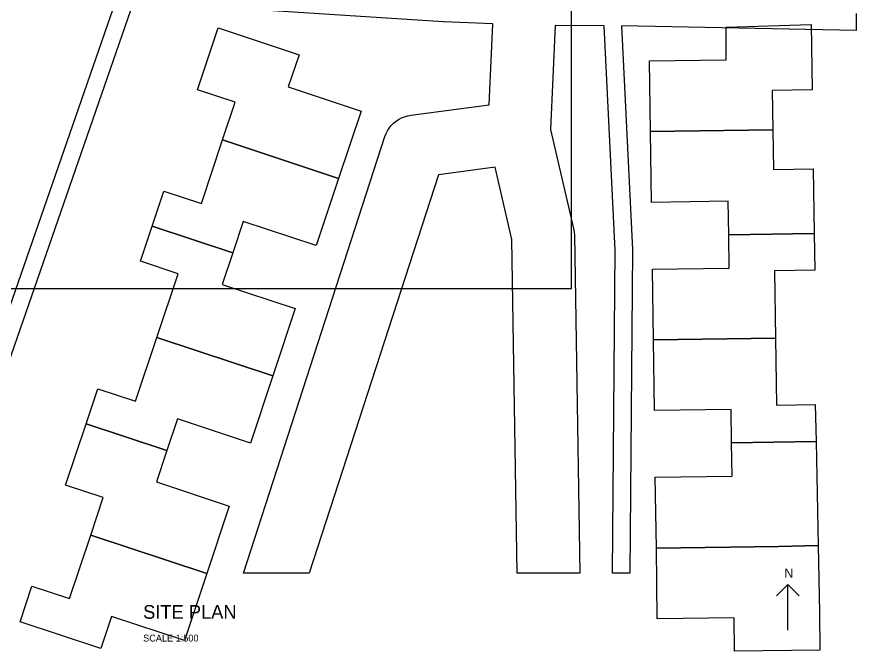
# Model space of a CAD drawing. Extents: x -2942 to 2655, y -2732 to 2337.
# Drawn here: x -439 to 2463, y -2291 to -97 of the extents above; entities that cross this region are included whole.
import ezdxf

# ---------------------------------------------------------------- set-up
doc = ezdxf.new("R2010")
doc.units = 0
for name, color, linetype in [('A-ANNO-SYMB', 7, 'Continuous'), ('A-ANNO-TTLB', 7, 'Continuous'), ('C-BLDG-EXST', 7, 'Continuous'), ('C-ROAD', 7, 'Continuous'), ('V-PROP-LINE', 7, 'Continuous')]:
    doc.layers.add(name, color=color, linetype=linetype)

msp = doc.modelspace()

# ---------------------------------------------------------------- linework, layer by layer
at = {"layer": 'A-ANNO-SYMB'}
for p in [(2187.41485, -2099.85372), (2226.78493, -2217.96396), (2266.15501, -2099.85372)]:
    msp.add_line(p, (2226.78493, -2060.48364), dxfattribs=at)
at = {"layer": 'C-BLDG-EXST'}
for points in [[(673.35297, -655.84165), (272.6311, -523.10661), (316.04713, -392.54756), (185.52937, -349.46307), (256.99054, -135.78142), (536.63293, -228.91354), (499.41919, -339.88874), (751.01643, -423.44654)], [(2174.84651, -488.29087), (1751.74246, -493.94843), (1748.50648, -249.80299), (2013.85663, -245.88622), (2013.04764, -133.60543), (2306.98225, -124.4663), (2310.4879, -349.46307), (2172.95885, -351.63906)], [(1751.74246, -493.94843), (2174.84651, -488.29087), (2177.00383, -625.37787), (2314.53287, -623.20189), (2317.49918, -846.45787), (2022.21624, -850.80984), (2020.59825, -735.04748), (1755.2481, -738.96425)], [(272.6311, -523.10661), (673.35297, -655.84165), (595.95918, -888.23677), (343.8226, -804.67898), (307.41786, -913.91339), (28.58447, -821.65165), (69.03419, -700.23173), (199.28228, -742.88102)], [(28.58447, -821.65165), (307.41786, -913.91339), (271.28278, -1022.7126), (523.68902, -1106.27039), (445.75589, -1339.10071), (44.76435, -1206.36567), (118.38284, -985.72087), (-11.86525, -942.63638)], [(2022.21624, -850.80984), (2317.49918, -846.45787), (2319.38683, -973.10016), (2181.0488, -975.27614), (2184.28477, -1208.10646), (1761.72005, -1213.76402), (1758.48408, -969.61858), (2023.83423, -966.13701)], [(-199.55194, -1504.47551), (-159.10222, -1383.49079), (-28.85413, -1426.57528), (44.76435, -1206.36567), (445.75589, -1339.10071), (368.3621, -1571.06063), (116.49519, -1487.50283), (79.82078, -1597.17244)], [(1761.72005, -1213.76402), (2184.28477, -1208.10646), (2187.52075, -1439.63118), (2321.54415, -1437.89039), (2324.2408, -1566.27346), (2032.19383, -1570.62543), (2030.57585, -1454.86307), (1765.2257, -1458.77984)], [(-199.55194, -1504.47551), (79.82078, -1597.17244), (43.6857, -1705.53646), (295.55261, -1789.09425), (217.61948, -2021.92457), (-183.10239, -1889.18953), (-139.95602, -1759.50087), (-270.47378, -1716.41638)], [(2032.19383, -1570.62543), (2324.2408, -1566.27346), (2331.25208, -1925.74606), (2194.8017, -1928.35724), (1771.96732, -1934.45), (1768.46167, -1689.43417), (2033.81182, -1685.9526)], [(-183.10239, -1889.18953), (217.61948, -2021.92457), (140.49535, -2253.44929), (-111.64122, -2170.32669), (-148.85496, -2281.73709), (-427.95802, -2189.47535), (-386.96897, -2066.31465), (-256.45121, -2108.96394)], [(2042.17143, -2290.87622), (2040.55344, -2175.11386), (1775.20329, -2178.59543), (1771.96732, -1934.45), (2194.8017, -1928.35724), (2331.25208, -1925.74606), (2335.83639, -2158.14118), (2337.45437, -2286.95945)]]:
    msp.add_lwpolyline(points, close=True, dxfattribs=at)
at = {"layer": 'C-ROAD'}
for points in [[(-783.62718, -2021.11356), (-95.50989, -39.51413), (-982.69635, 84.11349)], [(2463.0054, -85.88881), (2463.0054, -144.95542), (1651.18388, -128.93547), (1689.00938, -902.02567), (1689.04369, -903.70787), (1679.99123, -2021.11356), (1620.93417, -2021.11356), (1629.98369, -904.07104), (1592.01807, -128.11696), (1422.70663, -126.90685), (1406.45517, -487.43463), (1485.87437, -829.36096), (1487.87313, -840.64854), (1488.66726, -852.08419), (1507.80347, -2021.11356), (1291.23903, -2021.11356), (1272.34924, -867.13834), (1214.38287, -617.57363), (1018.70618, -643.29955), (571.75112, -2021.11356), (344.10742, -2021.11356), (833.83086, -511.45883), (837.78526, -501.10672), (842.77713, -491.21304), (848.75419, -481.88146), (855.65382, -473.20975), (863.40373, -465.28873), (871.92273, -458.20141), (881.12158, -452.02202), (890.9039, -446.81532), (901.16721, -442.63584), (911.80398, -439.52737), (922.70279, -437.52247), (1193.5549, -401.91312), (1206.19305, -121.54413), (1036.15481, -114.36466), (1035.52351, -114.33123), (-35.2918, -46.12684), (-721.1128, -2021.11356)]]:
    msp.add_lwpolyline(points, dxfattribs=at)
at = {"layer": 'V-PROP-LINE'}
msp.add_lwpolyline([(-1483.29426, -1036.86159), (1478.75343, -1036.86159), (1478.75343, 1308.74706), (-1483.29426, 1308.74706)], close=True, dxfattribs=at)

# ---------------------------------------------------------------- texts
at = {"layer": 'A-ANNO-SYMB'}
msp.add_text('N', height=31.49606, dxfattribs=at).set_placement((2214.9739, -2036.86159))
at = {"layer": 'A-ANNO-TTLB'}
for s, height, p in [('SITE PLAN', 47.244094, (-2.27041, -2178.59388)), ('SCALE 1:500', 23.6220472, (-2.27041, -2257.33403))]:
    msp.add_text(s, height=height, dxfattribs=at).set_placement(p)

doc.saveas('drawing.dxf')
